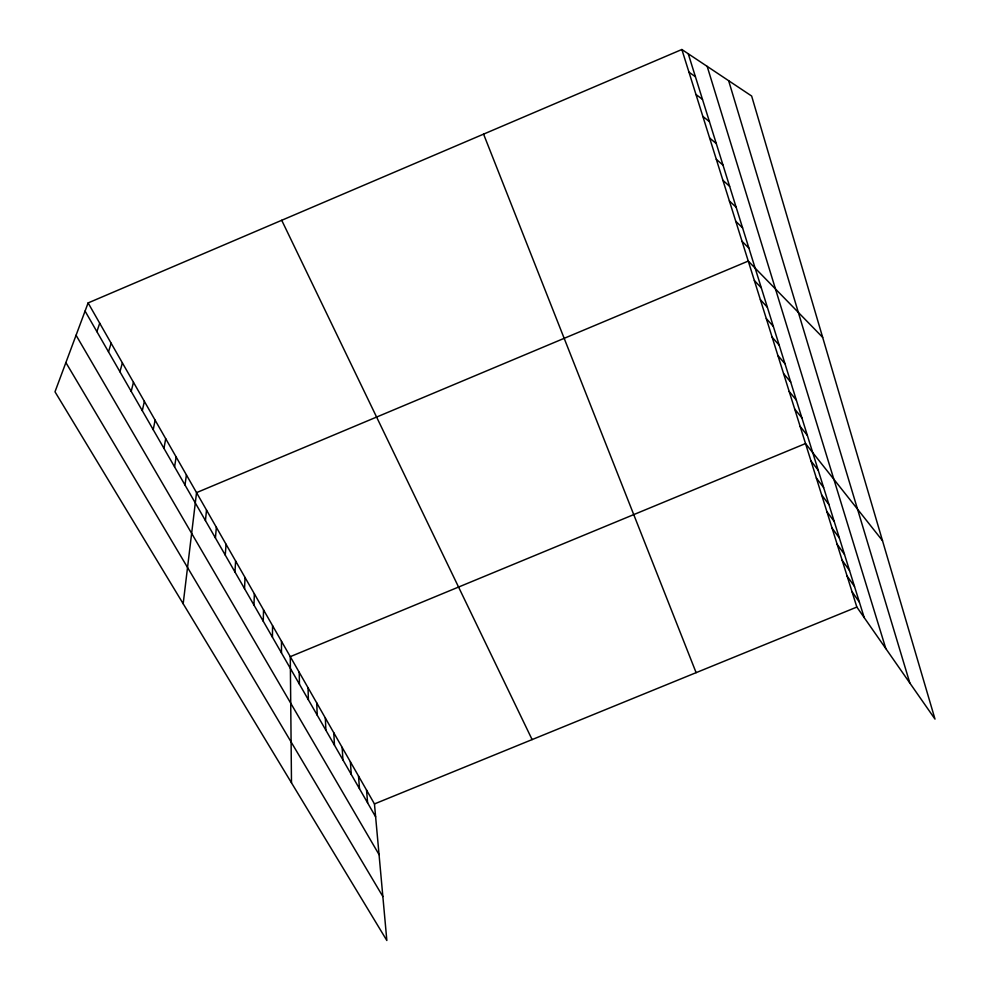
<?xml version="1.0" encoding="UTF-8"?>
<svg xmlns="http://www.w3.org/2000/svg" width="990" height="990" viewBox="0 0 990 990"><rect width="100%" height="100%" fill="white"/><g stroke="black" fill="none" stroke-linecap="round" stroke-linejoin="round"><path stroke-width="1.49" d="M281.482 652.955L281.482 641.26M272.436 637.213L272.559 625.655M263.266 621.25L263.526 609.828M253.972 605.063L254.356 593.79M244.53 588.654L245.05 577.517M234.964 571.997L235.62 561.021M225.262 555.105L226.067 544.29M215.424 537.978L216.365 527.311M205.437 520.591L206.526 510.098M183.175 603.751L196.54 492.636L748.254 261.075L822.678 337.38M185.006 485.038L186.405 474.915M174.574 466.872L176.133 456.922M163.969 448.421L165.701 438.681M153.215 429.697L155.121 420.156M142.3 410.689L144.367 401.358M131.2 391.384L133.464 382.264M119.939 371.77L122.389 362.885M108.504 351.858L111.14 343.208M96.884 331.638L99.718 323.223M88.11 302.928L54.995 391.805L386.843 940.5L374.455 803.929L88.11 302.928L681.85 49.5L751.645 96.03L935.005 719.111L856.845 607.068L681.85 49.5M374.455 803.929L856.845 607.068M688.966 72.159L695.413 76.75M695.97 94.471L702.479 99.371M702.863 116.424L709.422 121.634M709.644 138.055L716.265 143.55M716.327 159.34L722.997 165.12M722.91 180.304L729.63 186.355M729.383 200.958L736.152 207.269M735.768 221.29L742.574 227.873M742.054 241.325L748.91 248.156M754.355 280.529L761.285 287.818M760.382 299.698L767.337 307.209M766.31 318.582L773.301 326.329M772.151 337.206L779.179 345.151M777.905 355.558L784.971 363.714M783.585 373.651L790.688 382.016M789.191 391.496L796.307 400.047M794.71 409.093L801.863 417.817M800.155 426.443L807.333 435.353M882.498 540.676L805.526 443.557L290.28 656.655L291.493 782.855M810.983 460.944L818.21 470.2M816.366 478.083L823.606 487.501M821.675 494.988L828.939 504.566M826.898 511.657L834.186 521.396M832.058 528.103L839.359 537.991M837.156 544.327L844.47 554.363M842.181 560.328L849.507 570.5M847.131 576.118L854.481 586.427M852.019 591.686L859.382 602.13M65.885 362.575L382.858 896.544M76.069 335.251L379.059 854.618M85.078 311.083L375.631 816.837M281.717 220.287L532.113 739.592M483.578 134.133L696.119 672.655M688.248 53.757L864.221 617.636M707.182 66.392L885.815 648.599M728.64 80.697L909.822 683.001M366.535 790.082L367.612 802.89M358.516 776.036L359.494 788.758M350.386 761.805L351.264 774.428M342.144 747.388L342.924 759.912M333.791 732.773L334.471 745.198M325.326 717.96L325.896 730.274M316.738 702.949L317.208 715.139M308.038 687.728L308.397 699.806M299.228 672.297L299.463 684.251"/></g></svg>
